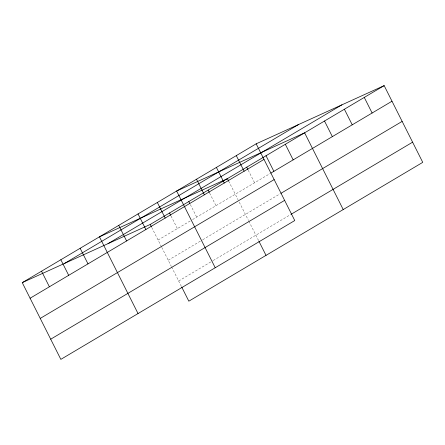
<?xml version="1.0" encoding="UTF-8"?>
<svg xmlns="http://www.w3.org/2000/svg" width="445" height="445" viewBox="0 0 445 445"><rect width="100%" height="100%" fill="white"/><g stroke="black" fill="none" stroke-linecap="round" stroke-linejoin="round"><path stroke-width="0.33" stroke-dasharray="2.23 1.67" d="M158.081 240.044L190.243 220.954M192.585 219.569L270.36 173.405M168.227 260.219L202.147 240.089M202.731 239.744L280.511 193.581M178.679 281.006L212.599 260.876M213.183 260.531L290.379 214.718M248.238 170.185L254.573 182.778M228.635 181.037L238.042 199.733M239.271 202.18L248.494 220.52M248.805 221.132L258.645 240.695M209.639 193.091L215.975 205.685M190.343 204.544L196.673 217.138M171.041 215.997L177.377 228.591M151.745 227.451L161.463 246.769M161.769 247.381L171.303 266.333M171.609 266.944L181.449 286.508"/><path stroke-width="0.67" d="M256.17 143.818L294.762 220.548L60.843 359.371L22.25 282.642L256.17 143.818L384.157 85.629L422.75 162.358L188.83 301.182L181.755 287.12M64.486 263.44L298.406 124.617M108.002 243.654L341.921 104.831M22.25 282.642L150.238 224.452L384.157 85.629M30.093 298.233L264.013 159.41M270.944 173.061L392.001 101.221M40.239 318.409L274.159 179.585M281.095 193.236L402.147 121.396M50.691 339.196L284.616 200.372M290.963 214.368L412.604 142.183M364.277 97.427L372.12 113.019M344.391 109.225L352.234 124.817M324.511 121.029L332.348 136.621M343.217 209.556L304.625 132.827L176.637 191.022L215.23 267.751M285.328 144.28L293.166 159.872M266.027 155.733L273.87 171.325M246.73 167.186L247.937 169.584M236.289 155.622L244.133 171.208M228.635 181.037L227.434 178.64L99.446 236.829L138.033 313.558M258.951 241.307L266.021 255.369M216.404 167.42L224.247 183.012M208.132 190.093L209.339 192.49M196.523 179.218L204.361 194.81M188.836 201.546L189.737 203.343M169.534 212.999L170.741 215.397M157.341 202.469L165.184 218.061M150.238 224.452L151.445 226.85M138.039 213.923L145.882 229.514M118.743 225.376L126.586 240.968M80.145 248.282L87.988 263.874M60.848 259.735L68.691 275.327M41.546 271.189L49.389 286.78"/></g></svg>
